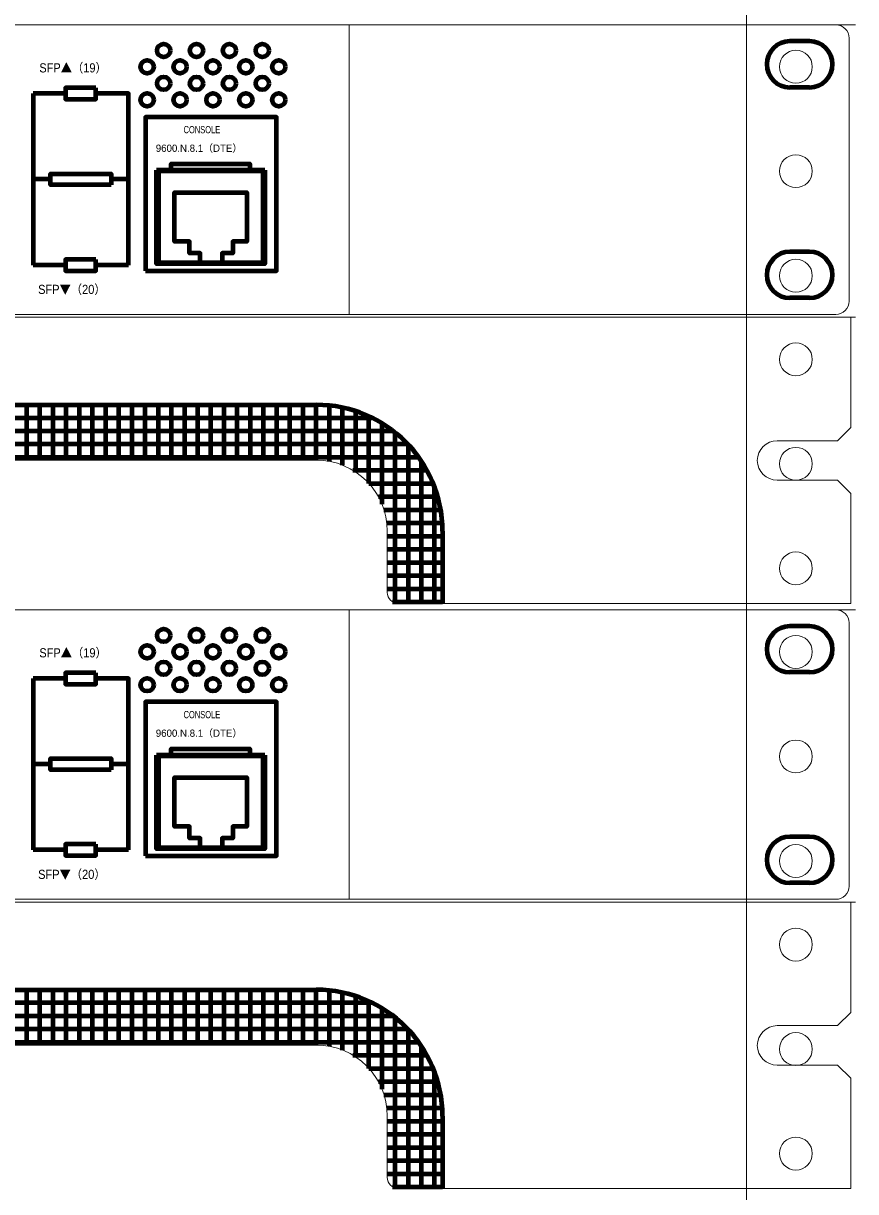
# Model space of a CAD drawing. Units: millimetres on the paper. Extents: x -400 to 400, y -280 to 280.
# Drawn here: x -81.95 to -71.83, y 122.19 to 136.39 of the extents above; entities that cross this region are included whole.
import ezdxf
from ezdxf.enums import TextEntityAlignment as Align

# ---------------------------------------------------------------- set-up
doc = ezdxf.new("R2010")
doc.units = ezdxf.units.MM
doc.linetypes.add('DASHED1', pattern=[1.8, 1.2, -0.6])
doc.layers.add('0-1_F-F_', color=7, linetype='Continuous', lineweight=20)
doc.layers.add('0-6_moji1', color=1, linetype='Continuous', lineweight=80)
doc.styles.add('PUDGoDpMt', font='')
doc.styles.get('PUDGoDpMt').set_extended_font_data('PUDGoDpMt')

# ---------------------------------------------------------------- blocks, each defined once
blk = doc.blocks.new('RD281E-')
at = {"layer": '0-6_moji1', "color": 7, "lineweight": 20}
for p, q in [((-24.125, 0), (24.125, 0)), ((24.125, 0), (24.125, -1.675)), ((24.125, -1.675), (23.925, -1.875)), ((23.925, -1.875), (23.005, -1.875)), ((-16, -2.17), (16, -2.17)), ((23.925, -2.475), (23.005, -2.475)), ((23.925, -2.475), (24.125, -2.675)), ((24.125, -2.675), (24.125, -4.35)), ((17.08, -3.25), (17.08, -4.18)), ((17.25, -4.35), (24.125, -4.35))]:
    blk.add_line(p, q, dxfattribs=at)
at = {"layer": '0-6_moji1'}
for p, q in [((-16, -1.33), (16, -1.33)), ((11.6, -2.17), (11.6, -1.33)), ((11.8, -2.17), (11.8, -1.33)), ((12, -2.17), (12, -1.33)), ((12.2, -2.17), (12.2, -1.33)), ((12.4, -2.17), (12.4, -1.33)), ((12.6, -2.17), (12.6, -1.33)), ((12.8, -2.17), (12.8, -1.33)), ((13, -2.17), (13, -1.33)), ((13.2, -2.17), (13.2, -1.33)), ((13.4, -2.17), (13.4, -1.33)), ((13.6, -2.17), (13.6, -1.33)), ((13.8, -2.17), (13.8, -1.33)), ((14, -2.17), (14, -1.33)), ((14.2, -2.17), (14.2, -1.33)), ((14.4, -2.17), (14.4, -1.33)), ((14.6, -2.17), (14.6, -1.33)), ((14.8, -2.17), (14.8, -1.33)), ((15, -2.17), (15, -1.33)), ((15.2, -2.17), (15.2, -1.33)), ((15.4, -2.17), (15.4, -1.33)), ((15.6, -2.17), (15.6, -1.33)), ((15.8, -2.17), (15.8, -1.33)), ((16, -2.17), (16, -1.33)), ((16.2, -2.189), (16.2, -1.34)), ((16.4, -2.247), (16.4, -1.372)), ((-16.843, -1.525), (16.843, -1.525)), ((16.6, -2.352), (16.6, -1.426)), ((16.8, -2.524), (16.8, -1.505)), ((-17.167, -1.725), (17.167, -1.725)), ((17, -2.842), (17, -1.611)), ((17.2, -4.342), (17.2, -1.751)), ((-17.39, -1.925), (17.39, -1.925)), ((17.4, -4.35), (17.4, -1.936)), ((-17.556, -2.125), (17.556, -2.125)), ((17.6, -4.35), (17.6, -2.189)), ((16.557, -2.325), (17.682, -2.325)), ((16.8, -2.525), (17.778, -2.525)), ((17.8, -4.35), (17.8, -2.582)), ((16.944, -2.725), (17.847, -2.725)), ((17.03, -2.925), (17.892, -2.925)), ((17.073, -3.125), (17.916, -3.125)), ((17.08, -3.325), (17.92, -3.325)), ((17.92, -3.25), (17.92, -4.35)), ((17.08, -3.525), (17.92, -3.525)), ((17.08, -3.725), (17.92, -3.725)), ((17.08, -3.925), (17.92, -3.925)), ((17.08, -4.125), (17.92, -4.125)), ((17.161, -4.325), (17.92, -4.325))]:
    blk.add_line(p, q, dxfattribs=at)
blk.add_arc((16, -3.25), 1.92, 0, 90, dxfattribs=at)
at = {"layer": '0-6_moji1', "color": 7, "lineweight": 20}
for centre, radius, start, end in [((23.005, -2.175), 0.3, 90, 270), ((16, -3.25), 1.08, 0, 90), ((17.25, -4.18), 0.17, 180, 270)]:
    blk.add_arc(centre, radius, start, end, dxfattribs=at)
blk = doc.blocks.new('PN261693-')
at = {"layer": '0-6_moji1'}
for p, q in [((11.695, -1.045), (11.695, -3.65)), ((12.189, -1.045), (11.695, -1.045)), ((15.218, -2.21), (13.57, -2.21)), ((15.218, -2.21), (13.57, -2.21)), ((15.218, -2.21), (13.57, -2.21)), ((11.958, -2.347), (11.695, -2.347)), ((13.145, -2.347), (12.883, -2.347)), ((12.189, -3.65), (11.695, -3.65)), ((13.145, -3.65), (12.651, -3.65))]:
    blk.add_line(p, q, dxfattribs=at)
at = {"layer": '0-6_moji1', "color": 7, "lineweight": 20}
blk.add_lwpolyline([(-16.5, 0), (16.5, 0), (16.5, -4.4), (-16.5, -4.4)], close=True, dxfattribs=at)
at = {"layer": '0-6_moji1'}
for points in [[(12.651, -0.959), (12.189, -0.959), (12.189, -1.131), (12.651, -1.131)], [(13.402, -3.74), (15.398, -3.74), (15.398, -1.401), (13.402, -1.401)], [(12.883, -2.433), (11.958, -2.433), (11.958, -2.262), (12.883, -2.262)], [(14.233, -3.616), (14.233, -3.471), (14.071, -3.471), (14.071, -3.293), (13.845, -3.293), (13.845, -2.549), (14.944, -2.549), (14.944, -3.293), (14.734, -3.293), (14.734, -3.471), (14.572, -3.471), (14.572, -3.616)], [(12.651, -3.564), (12.189, -3.564), (12.189, -3.736), (12.651, -3.736)]]:
    blk.add_lwpolyline(points, close=True, dxfattribs=at)
for points in [[(13.145, -3.65), (13.145, -1.045), (12.651, -1.045)], [(13.796, -2.21), (13.796, -2.113), (14.992, -2.113), (14.992, -2.21)], [(13.796, -2.21), (13.796, -2.113), (14.992, -2.113), (14.992, -2.21)], [(15.218, -2.21), (15.218, -3.632), (13.57, -3.632), (13.57, -2.21)], [(15.218, -2.21), (15.218, -3.632), (13.57, -3.632), (13.57, -2.21)], [(15.218, -2.21), (15.218, -3.632), (13.57, -3.632), (13.57, -2.21)], [(15.186, -2.226), (15.186, -3.616), (13.602, -3.616)], [(15.186, -2.226), (13.602, -2.226), (13.602, -3.616)]]:
    blk.add_lwpolyline(points, dxfattribs=at)
for centre in [(13.68, -0.389), (14.18, -0.389), (14.68, -0.389), (15.18, -0.389), (13.43, -0.639), (13.93, -0.639), (14.43, -0.639), (14.93, -0.639), (15.43, -0.639), (13.68, -0.889), (14.18, -0.889), (14.68, -0.889), (15.18, -0.889), (13.43, -1.139), (13.93, -1.139), (14.43, -1.139), (14.93, -1.139), (15.43, -1.139)]:
    blk.add_circle(centre, 0.1, dxfattribs=at)
at = {"layer": '0-6_moji1', "style": 'PUDGoDpMt'}
for s, height, width, p in [('SFP▲（19）', 0.1393, 0.9, (11.79, -0.765)), ('CONSOLE', 0.11, 0.75, (13.983, -1.681)), ('SFP▼（20）', 0.1393, 0.9, (11.772, -4.132))]:
    blk.add_text(s, height=height, dxfattribs=dict(at, width=width)).set_placement(p, align=Align.BOTTOM_LEFT)
blk.add_text('9600.N.8.1（DTE）', height=0.11, dxfattribs=at).set_placement((13.561, -1.963), align=Align.BOTTOM_LEFT)
blk = doc.blocks.new('1U-')
at = {"layer": '0-6_moji1', "color": 7, "lineweight": 20}
for p, q in [((23.9, 0), (-23.9, 0)), ((24.1, -0.2), (24.1, -4.2)), ((-23.9, -4.4), (23.9, -4.4))]:
    blk.add_line(p, q, dxfattribs=at)
at = {"layer": '0-6_moji1'}
for p, q in [((23.499, -0.25), (23.199, -0.25)), ((23.499, -0.95), (23.199, -0.95)), ((23.499, -3.45), (23.199, -3.45)), ((23.499, -4.15), (23.199, -4.15))]:
    blk.add_line(p, q, dxfattribs=at)
at = {"layer": '0-6_moji1', "color": 7, "lineweight": 20}
for centre, start, end in [((23.9, -0.2), 0, 90), ((23.9, -4.2), 270, 0)]:
    blk.add_arc(centre, 0.2, start, end, dxfattribs=at)
at = {"layer": '0-6_moji1'}
for centre, start, end in [((23.199, -0.6), 90, 270), ((23.499, -0.6), 270, 90), ((23.199, -3.8), 90, 270), ((23.499, -3.8), 270, 90)]:
    blk.add_arc(centre, 0.35, start, end, dxfattribs=at)

msp = doc.modelspace()

# ---------------------------------------------------------------- linework, layer by layer
at = {"layer": '0-1_F-F_'}
msp.add_line((-73.16, 97.561), (-73.16, 168.075), dxfattribs=at)
at = {"layer": '0-1_F-F_', "linetype": 'DASHED1'}
for p, q in [((-71.833, 136.374), (-110.553, 136.374)), ((-71.833, 132.818), (-110.553, 132.818)), ((-71.833, 129.262), (-110.553, 129.262)), ((-71.833, 125.706), (-110.553, 125.706))]:
    msp.add_line(p, q, dxfattribs=at)
at = {"layer": '0-1_F-F_'}
for centre in [(-72.56, 135.865), (-72.56, 134.595), (-72.56, 133.324), (-72.56, 132.307), (-72.56, 131.037), (-72.56, 129.766), (-72.56, 128.75), (-72.56, 127.479), (-72.56, 126.208), (-72.56, 125.192), (-72.56, 123.921), (-72.56, 122.651)]:
    msp.add_circle(centre, 0.2, dxfattribs=at)

# ---------------------------------------------------------------- block references
at = {"layer": '0-6_moji1', "xscale": 0.8, "yscale": 0.8}
for name, p in [('1U-', (-91.193, 136.374)), ('PN261693-', (-91.193, 136.374)), ('RD281E-', (-91.193, 132.818)), ('1U-', (-91.193, 129.262)), ('PN261693-', (-91.193, 129.262)), ('RD281E-', (-91.193, 125.706))]:
    msp.add_blockref(name, p, dxfattribs=at)

doc.saveas('drawing.dxf')
